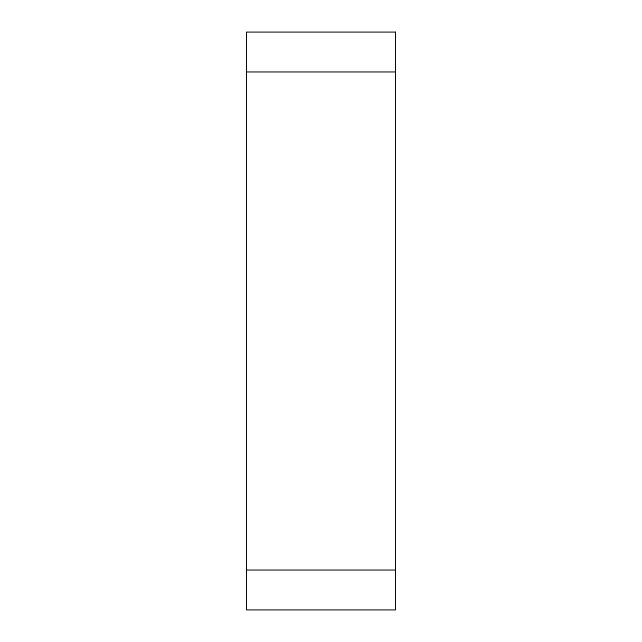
<?xml version="1.0" encoding="UTF-8"?>
<svg xmlns="http://www.w3.org/2000/svg" width="642" height="642" viewBox="0 0 642 642"><rect width="100%" height="100%" fill="white"/><g stroke="black" fill="none" stroke-linecap="round" stroke-linejoin="round"><path stroke-width="0.96" d="M246.488 71.952L395.512 71.952M246.488 570.048L395.512 570.048M395.512 32.1L246.488 32.1L246.488 609.9L395.512 609.9L395.512 32.1"/></g></svg>
